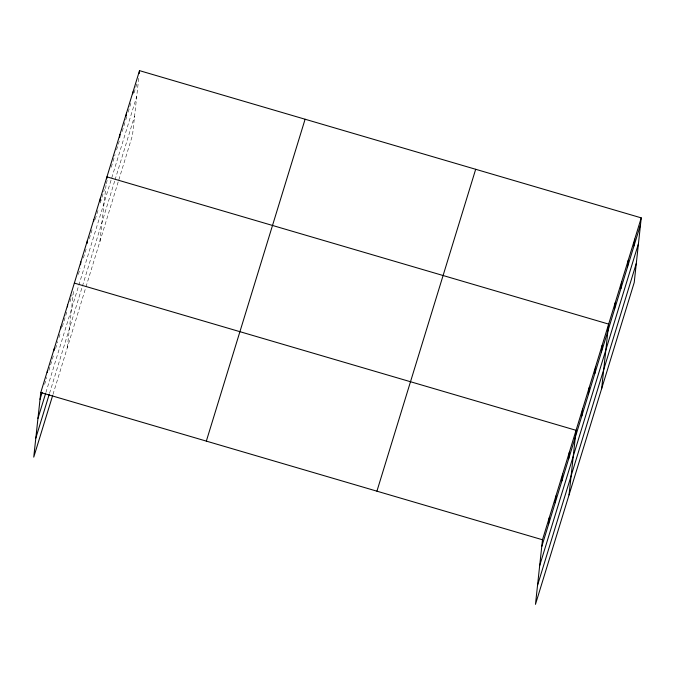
<?xml version="1.0" encoding="UTF-8"?>
<svg xmlns="http://www.w3.org/2000/svg" width="675" height="675" viewBox="0 0 675 675"><rect width="100%" height="100%" fill="white"/><g stroke="black" fill="none" stroke-linecap="round" stroke-linejoin="round"><path stroke-width="0.51" stroke-dasharray="3.38 2.53" d="M67.331 347.684L73.609 289.87M99.917 241.456L106 185.465M138.696 78.334L132.511 135.236L118.589 180.622M44.609 384.396L46.744 377.426M48.887 370.465L53.46 355.539M55.595 348.57L57.738 341.609M58.953 337.627L60.176 333.652M62.311 326.683L66.892 311.766M69.947 301.809L72.082 294.848M78.351 274.421L80.131 268.625M83.388 258.01L86.349 248.349M89.311 238.697L92.272 229.036M95.234 219.383L98.204 209.722M100.271 202.964L104.422 189.447M106.203 183.651L107.384 179.786M111.24 167.231L112.717 162.405M113.012 161.443L115.088 154.676M116.572 149.85L119.239 141.159M122.2 131.507L125.162 121.846M125.752 119.914L126.942 116.049M128.123 112.193L131.085 102.532M134.047 92.88L137.312 82.257M45.892 392.521L136.721 96.5M49.562 393.28L82.139 287.086M82.434 286.116L114.733 180.858M115.028 179.896L134.587 116.159M52.979 394.445L85.7 287.812M85.995 286.85L118.285 181.592"/><path stroke-width="1.01" d="M641.25 217.873L542.489 539.764L535.469 604.353L634.23 282.471L641.25 217.873L139.531 70.647L40.77 392.529L33.75 457.127L52.675 395.44M47.275 372.583L47.486 370.642M53.992 350.696L54.202 348.756M60.708 328.809L60.91 326.869M67.416 306.914L67.627 304.982M80.544 264.752L80.865 261.849M87.067 243.506L87.379 240.604M93.69 221.29L93.901 219.358M100.103 201.015L100.415 198.113M106.726 178.807L106.937 176.867L608.656 324.101L601.644 388.69M119.661 137.287L119.973 134.376M126.174 116.041L126.495 113.13M132.798 93.825L133.009 91.884M139.21 73.55L139.531 70.647M548.471 524.661L549.205 517.877M555.188 502.774L555.922 495.99M561.904 480.878L562.638 474.095M568.612 458.992L569.354 452.208M569.05 494.918L576.07 430.321L74.343 283.087M581.85 415.859L582.584 409.075M588.364 394.613L589.106 387.83M594.886 373.368L595.62 366.584M601.408 352.122L602.142 345.347M614.444 309.639L615.178 302.856M620.958 288.394L621.692 281.61M627.48 267.148L628.214 260.364M633.994 245.903L634.728 239.119M40.027 399.313L42.171 392.352M37.96 418.39L45.588 393.517M35.826 438.05L49.25 394.267M206.339 441.121L305.1 119.23M376.92 491.181L475.681 169.29M541.755 546.548L640.516 224.657M539.679 565.625L638.44 243.734M537.545 585.276L636.306 263.393M40.77 392.529L542.489 539.764"/></g></svg>
